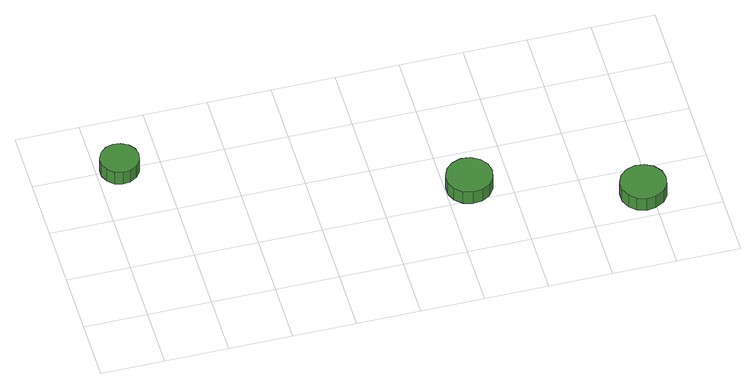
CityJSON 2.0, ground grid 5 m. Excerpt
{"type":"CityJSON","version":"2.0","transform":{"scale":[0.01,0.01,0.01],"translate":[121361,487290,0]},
"CityObjects":{
"tree1":{"type":"SolitaryVegetationObject","attributes":{"function":"something"},"geometry":[{"type":"MultiSurface","lod":"1","boundaries":[[[0,1,2,3,4,5,6,7,8,9,10,11,12,13,14]],[[15,16,17,18,19,20,21,22,23,24,25,26,27,28,29]],[[0,29,28,1]],[[1,28,27,2]],[[2,27,26,3]],[[3,26,25,4]],[[4,25,24,5]],[[5,24,23,6]],[[6,23,22,7]],[[7,22,21,8]],[[8,21,20,9]],[[9,20,19,10]],[[10,19,18,11]],[[11,18,17,12]],[[12,17,16,13]],[[13,16,15,14]],[[14,15,29,0]]]}]},
"tree2":{"type":"SolitaryVegetationObject","attributes":{"function":"something"},"geometry":[{"type":"MultiSurface","lod":"1","boundaries":[[[30,31,32,33,34,35,36,37,38,39,40,41,42,43,44]],[[45,46,47,48,49,50,51,52,53,54,55,56,57,58,59]],[[30,59,58,31]],[[31,58,57,32]],[[32,57,56,33]],[[33,56,55,34]],[[34,55,54,35]],[[35,54,53,36]],[[36,53,52,37]],[[37,52,51,38]],[[38,51,50,39]],[[39,50,49,40]],[[40,49,48,41]],[[41,48,47,42]],[[42,47,46,43]],[[43,46,45,44]],[[44,45,59,30]]]}]},
"tree3":{"type":"SolitaryVegetationObject","attributes":{"function":"something"},"geometry":[{"type":"MultiSurface","lod":"1","boundaries":[[[60,61,62,63,64,65,66,67,68,69,70,71,72,73,74]],[[75,76,77,78,79,80,81,82,83,84,85,86,87,88,89]],[[60,89,88,61]],[[61,88,87,62]],[[62,87,86,63]],[[63,86,85,64]],[[64,85,84,65]],[[65,84,83,66]],[[66,83,82,67]],[[67,82,81,68]],[[68,81,80,69]],[[69,80,79,70]],[[70,79,78,71]],[[71,78,77,72]],[[72,77,76,73]],[[73,76,75,74]],[[74,75,89,60]]]}]}
},
"vertices":[
[334,1502,189],[321,1565,189],[283,1616,189],[228,1648,189],[165,1654,189],[105,1635,189],[58,1592,189],[32,1534,189],[32,1471,189],[58,1413,189],[105,1370,189],[165,1351,189],[228,1357,189],[283,1389,189],[321,1440,189],[321,1440,62],[283,1389,62],[228,1357,62],[165,1351,62],[105,1370,62],[58,1413,62],[32,1471,62],[32,1534,62],[58,1592,62],[105,1635,62],[165,1654,62],[228,1648,62],[283,1616,62],[321,1565,62],[334,1502,62],
[2862,640,201],[2846,713,201],[2802,774,201],[2737,812,201],[2662,819,201],[2591,796,201],[2535,746,201],[2505,677,201],[2505,602,201],[2535,534,201],[2591,483,201],[2662,460,201],[2737,468,201],[2802,506,201],[2846,566,201],[2846,566,74],[2802,506,74],[2737,468,74],[2662,460,74],[2591,483,74],[2535,534,74],[2505,602,74],[2505,677,74],[2535,746,74],[2591,796,74],[2662,819,74],[2737,812,74],[2802,774,74],[2846,713,74],[2862,640,74],
[4111,231,202],[4096,304,202],[4052,364,202],[3987,401,202],[3913,409,202],[3842,386,202],[3786,336,202],[3756,268,202],[3756,193,202],[3786,125,202],[3842,75,202],[3913,52,202],[3987,60,202],[4052,97,202],[4096,158,202],[4096,158,75],[4052,97,75],[3987,60,75],[3913,52,75],[3842,75,75],[3786,125,75],[3756,193,75],[3756,268,75],[3786,336,75],[3842,386,75],[3913,409,75],[3987,401,75],[4052,364,75],[4096,304,75],[4111,231,75]
]}
